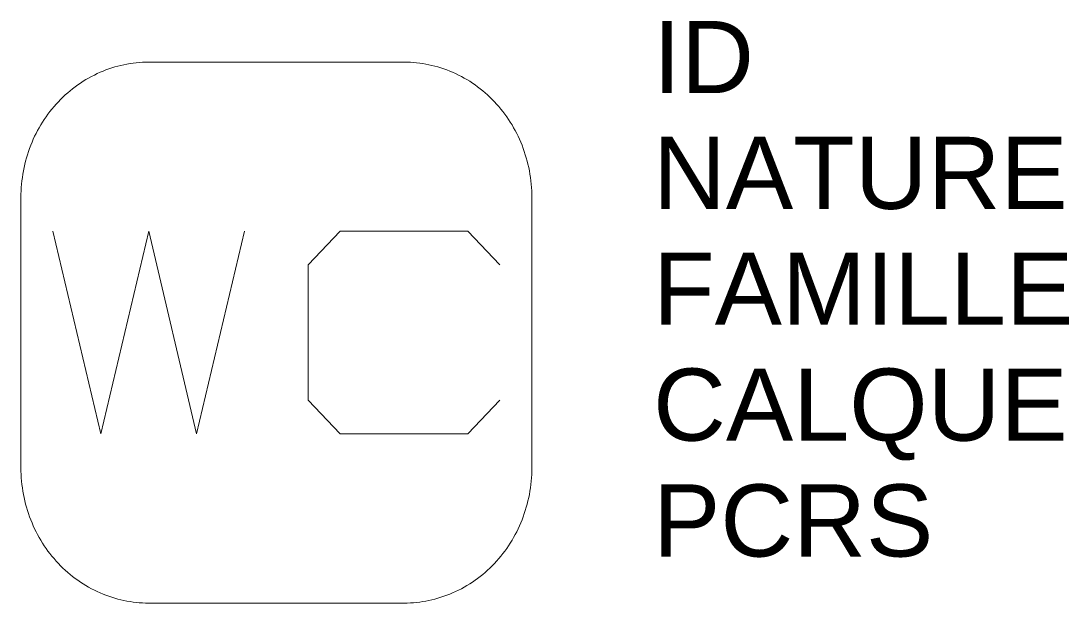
# Model space of a CAD drawing. Header units: metres. Extents: x 3121.34 to 3124.25, y 1786.12 to 1787.73.
import ezdxf

# ---------------------------------------------------------------- set-up
doc = ezdxf.new("R2010")
doc.units = ezdxf.units.M
doc.linetypes.add('Socle_Continu', pattern=[2.5, 2.5, 0])
doc.layers.add('MOBUR_SCS', color=251, linetype='Socle_Continu', lineweight=13)
doc.styles.get("Standard").update_dxf_attribs({"font": 'arial.ttf'})

msp = doc.modelspace()

# ---------------------------------------------------------------- linework, layer by layer
at = {"layer": 'MOBUR_SCS', "linetype": 'Socle_Continu'}
msp.add_lwpolyline([(3121.6954, 1786.1157), (3122.4031, 1786.1157, 0.103781), (3122.5375, 1786.1439, 0.100527), (3122.6533, 1786.2255, 0.096244), (3122.7297, 1786.3462, 0.093419), (3122.7569, 1786.4907), (3122.7569, 1787.2407, 0.093419), (3122.7297, 1787.3852, 0.096244), (3122.6533, 1787.5059, 0.100527), (3122.5375, 1787.5875, 0.103781), (3122.4031, 1787.6157), (3121.6954, 1787.6157, 0.103781), (3121.561, 1787.5875, 0.100527), (3121.4452, 1787.5059, 0.096244), (3121.3688, 1787.3852, 0.093419), (3121.3415, 1787.2407), (3121.3415, 1786.4907, 0.093419), (3121.3688, 1786.3462, 0.096244), (3121.4452, 1786.2255, 0.100527), (3121.561, 1786.1439, 0.103781)], format="xyb", close=True, dxfattribs=at)
at = {"layer": 'MOBUR_SCS', "linetype": 'Socle_Continu', "flags": 128}
for points in [[(3121.43, 1787.147), (3121.5628, 1786.5845), (3121.6954, 1787.147), (3121.8282, 1786.5845), (3121.9608, 1787.147)], [(3122.6685, 1787.0532), (3122.58, 1787.147), (3122.2262, 1787.147), (3122.1377, 1787.0532), (3122.1377, 1786.6782), (3122.2262, 1786.5845), (3122.58, 1786.5845), (3122.6685, 1786.6782)]]:
    msp.add_lwpolyline(points, dxfattribs=at)

# ---------------------------------------------------------------- texts
at = {"layer": 'MOBUR_SCS', "linetype": 'Socle_Continu', "flags": 9}
for tag, p, s in [('ID', (3123.0929, 1787.5298), 'NP_0927'), ('NATURE', (3123.0929, 1787.2086), 'Sanisettes'), ('FAMILLE', (3123.0929, 1786.8873), 'Mobilier urbain'), ('CALQUE', (3123.0929, 1786.566), 'MOBUR_SCS'), ('PCRS', (3123.0929, 1786.2447), 'HabillageSymbole')]:
    msp.add_attdef(tag, p, s, height=0.2, dxfattribs=at)

doc.saveas('drawing.dxf')
